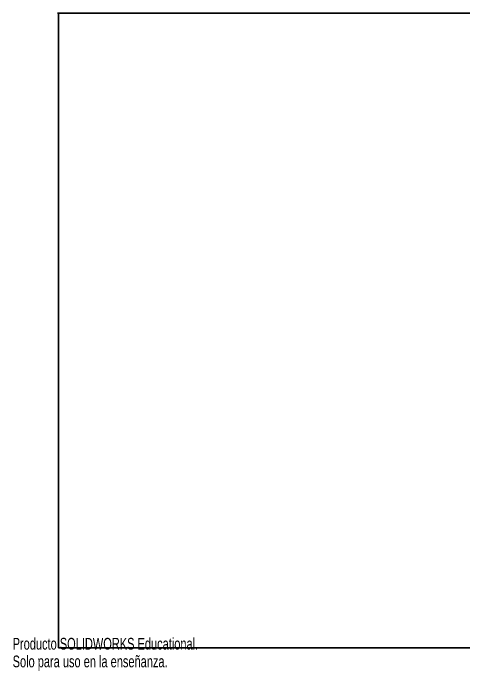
# Model space of a CAD drawing. Header units: millimetres. Extents: x 0 to 418, y 0 to 287.
# Drawn here: x 0.2 to 197, y -0.1 to 287 of the extents above; entities that cross this region are included whole.
import ezdxf

# ---------------------------------------------------------------- set-up
doc = ezdxf.new("R2010")
doc.units = ezdxf.units.MM
doc.layers.add('DEFAULT', color=179, linetype='Continuous')
doc.styles.add('SLDTEXTSTYLE1', font='TXT', dxfattribs={"width": 0.7})

msp = doc.modelspace()

# ---------------------------------------------------------------- linework, layer by layer
at = {"color": 7, "linetype": 'Continuous', "lineweight": 35}
msp.add_line((412.56, 287), (19.64, 287), dxfattribs=at)
at = {"layer": 'DEFAULT', "color": 179}
msp.add_line((412.56, 287), (19.64, 287), dxfattribs=at)
at = {"layer": 'DEFAULT', "lineweight": 35}
for p, q in [((20.01, 287), (20.01, 10)), ((20.01, 10), (412.56, 10))]:
    msp.add_line(p, q, dxfattribs=at)

# ---------------------------------------------------------------- texts
at = {"color": 7, "linetype": 'Continuous', "char_height": 5.1381, "attachment_point": 1, "style": 'SLDTEXTSTYLE1'}
for s, insert in [('Producto SOLIDWORKS Educational.', (0, 14.33)), ('Solo para uso en la enseñanza.', (0, 6.62))]:
    msp.add_mtext(s, dxfattribs=dict(at, insert=insert))

doc.saveas('drawing.dxf')
